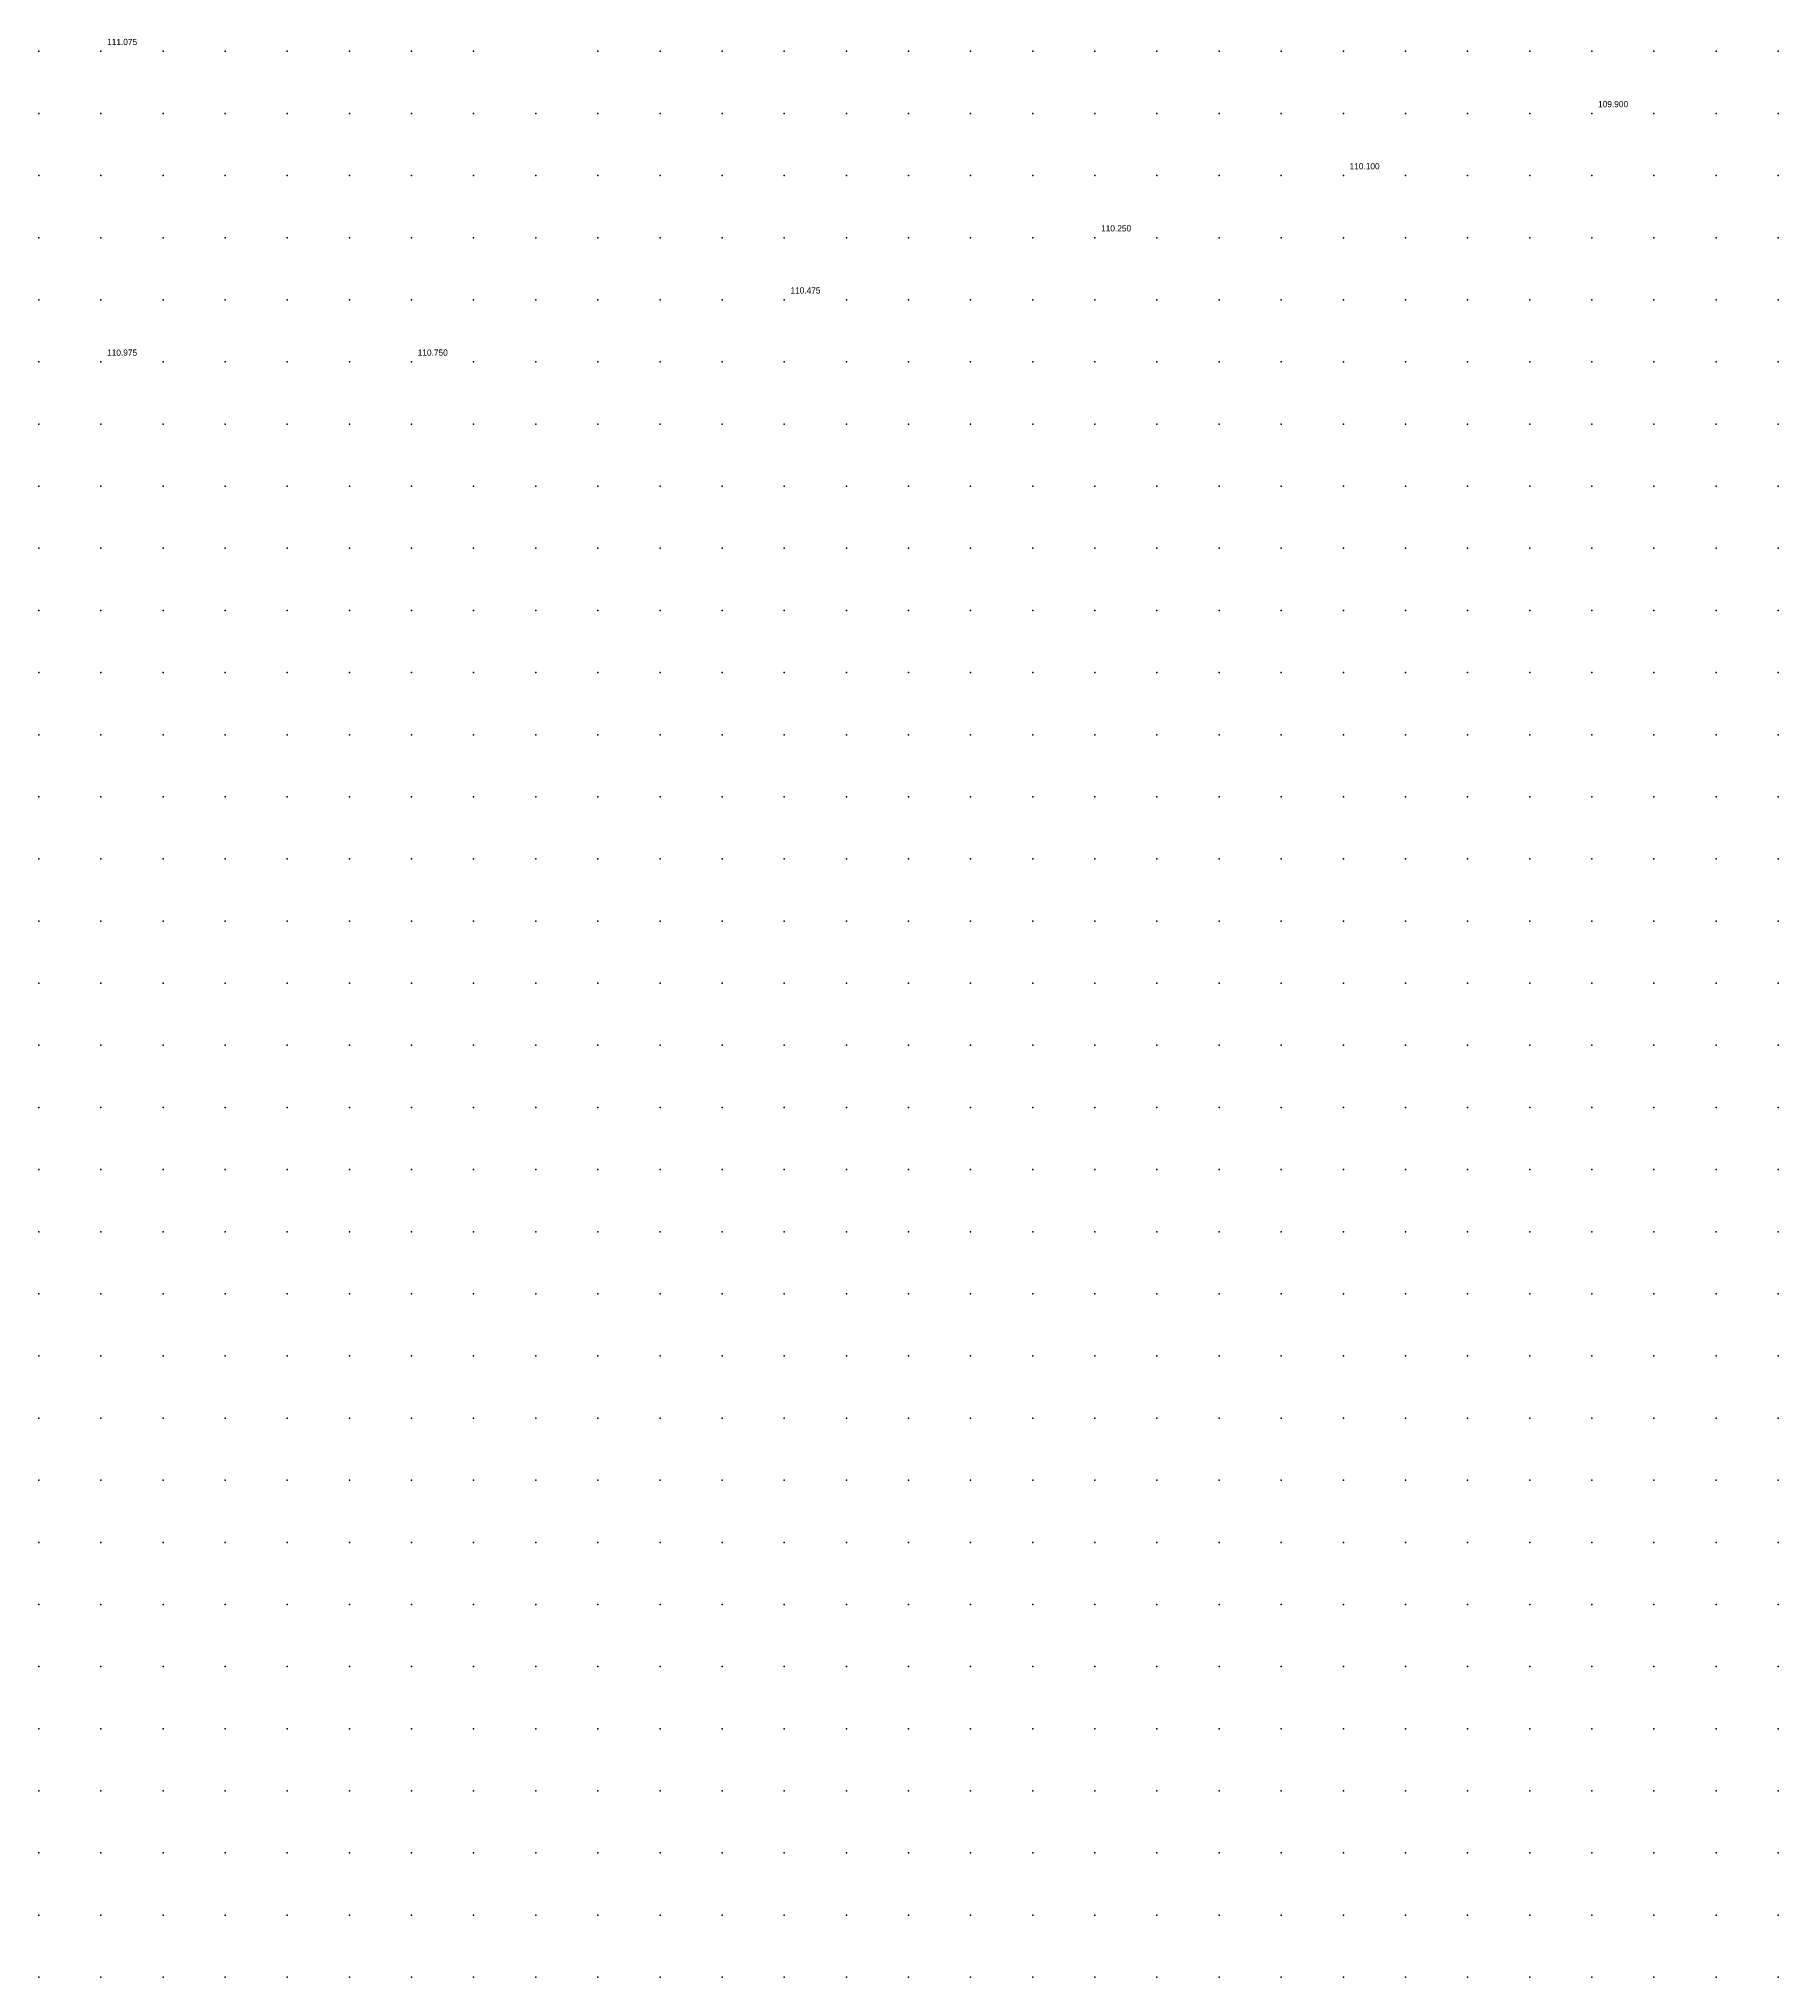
# Model space of a CAD drawing. Header units: metres. Extents: x 287878 to 288137, y 62805 to 63074.
# Drawn here: x 288108 to 288136, y 62805 to 62836.2 of the extents above; entities that cross this region are included whole.
import ezdxf

# ---------------------------------------------------------------- set-up
doc = ezdxf.new("R2010")
doc.units = ezdxf.units.M
doc.layers.add('SURVEY_INTERP', color=8, linetype='Continuous')
doc.layers.add('SURVEY_REAL', color=3, linetype='Continuous')

msp = doc.modelspace()

# ---------------------------------------------------------------- linework, layer by layer
at = {"layer": 'SURVEY_INTERP'}
for p in [(288108, 62836, 111.519), (288110, 62836, 111.542), (288111, 62836, 111.953), (288112, 62836, 111.976), (288113, 62836, 111.716), (288114, 62836, 111.478), (288115, 62836, 111.581), (288117, 62836, 111.251), (288118, 62836, 111.446), (288119, 62836, 111.615), (288120, 62836, 111.564), (288121, 62836, 111.461), (288122, 62836, 111.413), (288123, 62836, 111.387), (288124, 62836, 111.409), (288125, 62836, 111.428), (288126, 62836, 111.408), (288127, 62836, 111.347), (288128, 62836, 111.245), (288129, 62836, 111.175), (288130, 62836, 111.209), (288131, 62836, 111.154), (288132, 62836, 110.788), (288133, 62836, 110.466), (288134, 62836, 110.808), (288135, 62836, 111.37), (288136, 62836, 111.801), (288108, 62835, 111.697), (288109, 62835, 111.523), (288110, 62835, 111.736), (288111, 62835, 111.979), (288112, 62835, 112.025), (288113, 62835, 111.935), (288114, 62835, 111.838), (288115, 62835, 111.807), (288116, 62835, 111.75), (288117, 62835, 111.68), (288118, 62835, 111.687), (288119, 62835, 111.689), (288120, 62835, 111.646), (288121, 62835, 111.599), (288122, 62835, 111.555), (288123, 62835, 111.483), (288124, 62835, 111.367), (288125, 62835, 111.276), (288126, 62835, 111.281), (288127, 62835, 111.215), (288128, 62835, 110.899), (288129, 62835, 110.613), (288130, 62835, 110.846), (288131, 62835, 110.97), (288132, 62835, 110.451), (288134, 62835, 110.451), (288135, 62835, 111.242), (288136, 62835, 111.789), (288108, 62834, 111.916), (288109, 62834, 111.881), (288110, 62834, 111.939), (288111, 62834, 112.023), (288112, 62834, 112.037), (288113, 62834, 111.983), (288114, 62834, 111.925), (288115, 62834, 111.9), (288116, 62834, 111.877), (288117, 62834, 111.829), (288118, 62834, 111.742), (288119, 62834, 111.604), (288120, 62834, 111.5), (288121, 62834, 111.519), (288122, 62834, 111.538), (288123, 62834, 111.405), (288124, 62834, 111.049), (288125, 62834, 110.757), (288126, 62834, 110.972), (288127, 62834, 111.077), (288128, 62834, 110.613), (288130, 62834, 110.583), (288131, 62834, 110.98), (288132, 62834, 110.747), (288133, 62834, 110.442), (288134, 62834, 110.791), (288135, 62834, 111.396), (288136, 62834, 111.883), (288108, 62833, 111.925), (288109, 62833, 111.86), (288110, 62833, 111.91), (288111, 62833, 111.984), (288112, 62833, 111.966), (288113, 62833, 111.85), (288114, 62833, 111.759), (288115, 62833, 111.8), (288116, 62833, 111.867), (288117, 62833, 111.839), (288118, 62833, 111.655), (288119, 62833, 111.271), (288120, 62833, 110.977), (288121, 62833, 111.211), (288122, 62833, 111.447), (288123, 62833, 111.328), (288124, 62833, 110.768), (288126, 62833, 110.726), (288127, 62833, 111.093), (288128, 62833, 110.88), (288129, 62833, 110.602), (288130, 62833, 110.869), (288131, 62833, 111.187), (288132, 62833, 111.215), (288133, 62833, 111.18), (288134, 62833, 111.368), (288135, 62833, 111.719), (288136, 62833, 112.069), (288108, 62832, 111.676), (288109, 62832, 111.432), (288110, 62832, 111.646), (288111, 62832, 111.875), (288112, 62832, 111.832), (288113, 62832, 111.51), (288114, 62832, 111.236), (288115, 62832, 111.478), (288116, 62832, 111.772), (288117, 62832, 111.821), (288118, 62832, 111.586), (288119, 62832, 110.987), (288121, 62832, 110.952), (288122, 62832, 111.416), (288123, 62832, 111.416), (288124, 62832, 111.051), (288125, 62832, 110.749), (288126, 62832, 111.003), (288127, 62832, 111.287), (288128, 62832, 111.295), (288129, 62832, 111.239), (288130, 62832, 111.343), (288131, 62832, 111.507), (288132, 62832, 111.603), (288133, 62832, 111.675), (288134, 62832, 111.819), (288135, 62832, 112.04), (288136, 62832, 112.284), (288108, 62831, 111.438), (288110, 62831, 111.413), (288111, 62831, 111.811), (288112, 62831, 111.756), (288113, 62831, 111.238), (288115, 62831, 111.216), (288116, 62831, 111.719), (288117, 62831, 111.856), (288118, 62831, 111.691), (288119, 62831, 111.273), (288120, 62831, 110.967), (288121, 62831, 111.228), (288122, 62831, 111.556), (288123, 62831, 111.621), (288124, 62831, 111.492), (288125, 62831, 111.385), (288126, 62831, 111.458), (288127, 62831, 111.585), (288128, 62831, 111.642), (288129, 62831, 111.667), (288130, 62831, 111.733), (288131, 62831, 111.831), (288132, 62831, 111.925), (288133, 62831, 112.022), (288134, 62831, 112.147), (288135, 62831, 112.309), (288136, 62831, 112.489), (288108, 62830, 111.685), (288109, 62830, 111.425), (288110, 62830, 111.651), (288111, 62830, 111.903), (288112, 62830, 111.855), (288113, 62830, 111.506), (288114, 62830, 111.224), (288115, 62830, 111.483), (288116, 62830, 111.836), (288117, 62830, 111.971), (288118, 62830, 111.905), (288119, 62830, 111.722), (288120, 62830, 111.6), (288121, 62830, 111.674), (288122, 62830, 111.809), (288123, 62830, 111.862), (288124, 62830, 111.834), (288125, 62830, 111.805), (288126, 62830, 111.83), (288127, 62830, 111.887), (288128, 62830, 111.938), (288129, 62830, 111.982), (288130, 62830, 112.04), (288131, 62830, 112.114), (288132, 62830, 112.197), (288133, 62830, 112.291), (288134, 62830, 112.401), (288135, 62830, 112.53), (288136, 62830, 112.671), (288108, 62829, 112.061), (288109, 62829, 111.965), (288110, 62829, 112.019), (288111, 62829, 112.099), (288112, 62829, 112.066), (288113, 62829, 111.922), (288114, 62829, 111.823), (288115, 62829, 111.907), (288116, 62829, 112.059), (288117, 62829, 112.14), (288118, 62829, 112.125), (288119, 62829, 112.057), (288120, 62829, 112.008), (288121, 62829, 112.023), (288122, 62829, 112.07), (288123, 62829, 112.099), (288124, 62829, 112.102), (288125, 62829, 112.101), (288126, 62829, 112.118), (288127, 62829, 112.152), (288128, 62829, 112.193), (288129, 62829, 112.237), (288130, 62829, 112.29), (288131, 62829, 112.354), (288132, 62829, 112.427), (288133, 62829, 112.512), (288134, 62829, 112.608), (288135, 62829, 112.715), (288136, 62829, 112.832), (288108, 62828, 112.336), (288109, 62828, 112.295), (288110, 62828, 112.297), (288111, 62828, 112.309), (288112, 62828, 112.288), (288113, 62828, 112.234), (288114, 62828, 112.2), (288115, 62828, 112.227), (288116, 62828, 112.284), (288117, 62828, 112.323), (288118, 62828, 112.324), (288119, 62828, 112.301), (288120, 62828, 112.281), (288121, 62828, 112.283), (288122, 62828, 112.299), (288123, 62828, 112.315), (288124, 62828, 112.325), (288125, 62828, 112.334), (288126, 62828, 112.351), (288127, 62828, 112.378), (288128, 62828, 112.412), (288129, 62828, 112.453), (288130, 62828, 112.501), (288131, 62828, 112.558), (288132, 62828, 112.624), (288133, 62828, 112.699), (288134, 62828, 112.783), (288135, 62828, 112.875), (288136, 62828, 112.974), (288108, 62827, 112.531), (288109, 62827, 112.51), (288110, 62827, 112.5), (288111, 62827, 112.495), (288112, 62827, 112.481), (288113, 62827, 112.459), (288114, 62827, 112.447), (288115, 62827, 112.456), (288116, 62827, 112.478), (288117, 62827, 112.496), (288118, 62827, 112.499), (288119, 62827, 112.493), (288120, 62827, 112.486), (288121, 62827, 112.486), (288122, 62827, 112.494), (288123, 62827, 112.504), (288124, 62827, 112.515), (288125, 62827, 112.528), (288126, 62827, 112.546), (288127, 62827, 112.57), (288128, 62827, 112.601), (288129, 62827, 112.639), (288130, 62827, 112.683), (288131, 62827, 112.735), (288132, 62827, 112.794), (288133, 62827, 112.861), (288134, 62827, 112.935), (288135, 62827, 113.015), (288136, 62827, 113.101), (288108, 62826, 112.677), (288109, 62826, 112.665), (288110, 62826, 112.657), (288111, 62826, 112.65), (288112, 62826, 112.641), (288113, 62826, 112.632), (288114, 62826, 112.627), (288115, 62826, 112.631), (288116, 62826, 112.64), (288117, 62826, 112.649), (288118, 62826, 112.653), (288119, 62826, 112.653), (288120, 62826, 112.652), (288121, 62826, 112.654), (288122, 62826, 112.66), (288123, 62826, 112.669), (288124, 62826, 112.681), (288125, 62826, 112.695), (288126, 62826, 112.713), (288127, 62826, 112.737), (288128, 62826, 112.766), (288129, 62826, 112.801), (288130, 62826, 112.842), (288131, 62826, 112.889), (288132, 62826, 112.943), (288133, 62826, 113.003), (288134, 62826, 113.068), (288135, 62826, 113.14), (288136, 62826, 113.215), (288108, 62825, 112.789), (288109, 62825, 112.785), (288110, 62825, 112.78), (288111, 62825, 112.777), (288112, 62825, 112.773), (288113, 62825, 112.77), (288114, 62825, 112.769), (288115, 62825, 112.772), (288116, 62825, 112.777), (288117, 62825, 112.783), (288118, 62825, 112.787), (288119, 62825, 112.79), (288120, 62825, 112.793), (288121, 62825, 112.797), (288122, 62825, 112.804), (288123, 62825, 112.813), (288124, 62825, 112.825), (288125, 62825, 112.84), (288126, 62825, 112.859), (288127, 62825, 112.882), (288128, 62825, 112.91), (288129, 62825, 112.943), (288130, 62825, 112.981), (288131, 62825, 113.025), (288132, 62825, 113.074), (288133, 62825, 113.128), (288134, 62825, 113.187), (288135, 62825, 113.251), (288136, 62825, 113.318), (288108, 62824, 112.877), (288109, 62824, 112.879), (288110, 62824, 112.88), (288111, 62824, 112.881), (288112, 62824, 112.882), (288113, 62824, 112.883), (288114, 62824, 112.885), (288115, 62824, 112.889), (288116, 62824, 112.894), (288117, 62824, 112.899), (288118, 62824, 112.905), (288119, 62824, 112.91), (288120, 62824, 112.915), (288121, 62824, 112.921), (288122, 62824, 112.93), (288123, 62824, 112.94), (288124, 62824, 112.953), (288125, 62824, 112.969), (288126, 62824, 112.988), (288127, 62824, 113.011), (288128, 62824, 113.038), (288129, 62824, 113.069), (288130, 62824, 113.105), (288131, 62824, 113.145), (288132, 62824, 113.19), (288133, 62824, 113.24), (288134, 62824, 113.294), (288135, 62824, 113.351), (288136, 62824, 113.412), (288108, 62823, 112.945), (288109, 62823, 112.953), (288110, 62823, 112.961), (288111, 62823, 112.967), (288112, 62823, 112.972), (288113, 62823, 112.977), (288114, 62823, 112.982), (288115, 62823, 112.988), (288116, 62823, 112.995), (288117, 62823, 113.001), (288118, 62823, 113.008), (288119, 62823, 113.015), (288120, 62823, 113.022), (288121, 62823, 113.031), (288122, 62823, 113.041), (288123, 62823, 113.052), (288124, 62823, 113.066), (288125, 62823, 113.083), (288126, 62823, 113.102), (288127, 62823, 113.125), (288128, 62823, 113.151), (288129, 62823, 113.181), (288130, 62823, 113.215), (288131, 62823, 113.253), (288132, 62823, 113.295), (288133, 62823, 113.34), (288134, 62823, 113.39), (288135, 62823, 113.442), (288136, 62823, 113.497), (288108, 62822, 112.997), (288109, 62822, 113.013), (288110, 62822, 113.026), (288111, 62822, 113.037), (288112, 62822, 113.047), (288113, 62822, 113.056), (288114, 62822, 113.065), (288115, 62822, 113.073), (288116, 62822, 113.082), (288117, 62822, 113.091), (288118, 62822, 113.099), (288119, 62822, 113.108), (288120, 62822, 113.118), (288121, 62822, 113.128), (288122, 62822, 113.139), (288123, 62822, 113.153), (288124, 62822, 113.168), (288125, 62822, 113.185), (288126, 62822, 113.205), (288127, 62822, 113.227), (288128, 62822, 113.253), (288129, 62822, 113.282), (288130, 62822, 113.314), (288131, 62822, 113.35), (288132, 62822, 113.389), (288133, 62822, 113.431), (288134, 62822, 113.477), (288135, 62822, 113.525), (288136, 62822, 113.576), (288108, 62821, 113.038), (288109, 62821, 113.06), (288110, 62821, 113.079), (288111, 62821, 113.096), (288112, 62821, 113.111), (288113, 62821, 113.124), (288114, 62821, 113.136), (288115, 62821, 113.147), (288116, 62821, 113.159), (288117, 62821, 113.169), (288118, 62821, 113.18), (288119, 62821, 113.191), (288120, 62821, 113.203), (288121, 62821, 113.215), (288122, 62821, 113.228), (288123, 62821, 113.242), (288124, 62821, 113.258), (288125, 62821, 113.277), (288126, 62821, 113.297), (288127, 62821, 113.319), (288128, 62821, 113.345), (288129, 62821, 113.373), (288130, 62821, 113.404), (288131, 62821, 113.438), (288132, 62821, 113.475), (288133, 62821, 113.514), (288134, 62821, 113.557), (288135, 62821, 113.601), (288136, 62821, 113.648), (288108, 62820, 113.068), (288109, 62820, 113.098), (288110, 62820, 113.123), (288111, 62820, 113.145), (288112, 62820, 113.164), (288113, 62820, 113.182), (288114, 62820, 113.197), (288115, 62820, 113.212), (288116, 62820, 113.226), (288117, 62820, 113.239), (288118, 62820, 113.252), (288119, 62820, 113.266), (288120, 62820, 113.279), (288121, 62820, 113.293), (288122, 62820, 113.307), (288123, 62820, 113.323), (288124, 62820, 113.34), (288125, 62820, 113.359), (288126, 62820, 113.38), (288127, 62820, 113.403), (288128, 62820, 113.428), (288129, 62820, 113.455), (288130, 62820, 113.485), (288131, 62820, 113.518), (288132, 62820, 113.553), (288133, 62820, 113.59), (288134, 62820, 113.63), (288135, 62820, 113.671), (288136, 62820, 113.715), (288108, 62819, 113.092), (288109, 62819, 113.128), (288110, 62819, 113.159), (288111, 62819, 113.186), (288112, 62819, 113.21), (288113, 62819, 113.231), (288114, 62819, 113.251), (288115, 62819, 113.269), (288116, 62819, 113.285), (288117, 62819, 113.301), (288118, 62819, 113.317), (288119, 62819, 113.332), (288120, 62819, 113.347), (288121, 62819, 113.363), (288122, 62819, 113.379), (288123, 62819, 113.396), (288124, 62819, 113.415), (288125, 62819, 113.434), (288126, 62819, 113.455), (288127, 62819, 113.478), (288128, 62819, 113.503), (288129, 62819, 113.53), (288130, 62819, 113.559), (288131, 62819, 113.59), (288132, 62819, 113.624), (288133, 62819, 113.659), (288134, 62819, 113.697), (288135, 62819, 113.736), (288136, 62819, 113.777), (288108, 62818, 113.109), (288109, 62818, 113.151), (288110, 62818, 113.188), (288111, 62818, 113.22), (288112, 62818, 113.249), (288113, 62818, 113.274), (288114, 62818, 113.297), (288115, 62818, 113.319), (288116, 62818, 113.338), (288117, 62818, 113.357), (288118, 62818, 113.375), (288119, 62818, 113.392), (288120, 62818, 113.409), (288121, 62818, 113.427), (288122, 62818, 113.445), (288123, 62818, 113.463), (288124, 62818, 113.482), (288125, 62818, 113.503), (288126, 62818, 113.524), (288127, 62818, 113.547), (288128, 62818, 113.572), (288129, 62818, 113.599), (288130, 62818, 113.627), (288131, 62818, 113.657), (288132, 62818, 113.689), (288133, 62818, 113.723), (288134, 62818, 113.759), (288135, 62818, 113.796), (288136, 62818, 113.835), (288108, 62817, 113.122), (288109, 62817, 113.17), (288110, 62817, 113.213), (288111, 62817, 113.25), (288112, 62817, 113.283), (288113, 62817, 113.312), (288114, 62817, 113.339), (288115, 62817, 113.363), (288116, 62817, 113.386), (288117, 62817, 113.407), (288118, 62817, 113.427), (288119, 62817, 113.447), (288120, 62817, 113.466), (288121, 62817, 113.485), (288122, 62817, 113.504), (288123, 62817, 113.524), (288124, 62817, 113.544), (288125, 62817, 113.565), (288126, 62817, 113.587), (288127, 62817, 113.611), (288128, 62817, 113.635), (288129, 62817, 113.662), (288130, 62817, 113.69), (288131, 62817, 113.719), (288132, 62817, 113.75), (288133, 62817, 113.782), (288134, 62817, 113.816), (288135, 62817, 113.852), (288136, 62817, 113.889), (288108, 62816, 113.133), (288109, 62816, 113.186), (288110, 62816, 113.234), (288111, 62816, 113.275), (288112, 62816, 113.312), (288113, 62816, 113.346), (288114, 62816, 113.376), (288115, 62816, 113.403), (288116, 62816, 113.429), (288117, 62816, 113.452), (288118, 62816, 113.475), (288119, 62816, 113.496), (288120, 62816, 113.517), (288121, 62816, 113.538), (288122, 62816, 113.559), (288123, 62816, 113.579), (288124, 62816, 113.601), (288125, 62816, 113.622), (288126, 62816, 113.645), (288127, 62816, 113.669), (288128, 62816, 113.694), (288129, 62816, 113.72), (288130, 62816, 113.747), (288131, 62816, 113.776), (288132, 62816, 113.806), (288133, 62816, 113.837), (288134, 62816, 113.87), (288135, 62816, 113.904), (288136, 62816, 113.939), (288108, 62815, 113.141), (288109, 62815, 113.2), (288110, 62815, 113.252), (288111, 62815, 113.298), (288112, 62815, 113.339), (288113, 62815, 113.376), (288114, 62815, 113.409), (288115, 62815, 113.44), (288116, 62815, 113.468), (288117, 62815, 113.494), (288118, 62815, 113.518), (288119, 62815, 113.542), (288120, 62815, 113.564), (288121, 62815, 113.587), (288122, 62815, 113.609), (288123, 62815, 113.631), (288124, 62815, 113.653), (288125, 62815, 113.675), (288126, 62815, 113.699), (288127, 62815, 113.723), (288128, 62815, 113.748), (288129, 62815, 113.774), (288130, 62815, 113.801), (288131, 62815, 113.829), (288132, 62815, 113.858), (288133, 62815, 113.888), (288134, 62815, 113.92), (288135, 62815, 113.953), (288136, 62815, 113.986), (288108, 62814, 113.149), (288109, 62814, 113.213), (288110, 62814, 113.269), (288111, 62814, 113.319), (288112, 62814, 113.363), (288113, 62814, 113.403), (288114, 62814, 113.44), (288115, 62814, 113.473), (288116, 62814, 113.503), (288117, 62814, 113.532), (288118, 62814, 113.558), (288119, 62814, 113.584), (288120, 62814, 113.608), (288121, 62814, 113.632), (288122, 62814, 113.655), (288123, 62814, 113.678), (288124, 62814, 113.701), (288125, 62814, 113.724), (288126, 62814, 113.748), (288127, 62814, 113.773), (288128, 62814, 113.798), (288129, 62814, 113.823), (288130, 62814, 113.85), (288131, 62814, 113.878), (288132, 62814, 113.906), (288133, 62814, 113.936), (288134, 62814, 113.967), (288135, 62814, 113.998), (288136, 62814, 114.031), (288108, 62813, 113.158), (288109, 62813, 113.225), (288110, 62813, 113.285), (288111, 62813, 113.338), (288112, 62813, 113.386), (288113, 62813, 113.429), (288114, 62813, 113.468), (288115, 62813, 113.504), (288116, 62813, 113.537), (288117, 62813, 113.567), (288118, 62813, 113.596), (288119, 62813, 113.623), (288120, 62813, 113.649), (288121, 62813, 113.674), (288122, 62813, 113.698), (288123, 62813, 113.722), (288124, 62813, 113.746), (288125, 62813, 113.77), (288126, 62813, 113.794), (288127, 62813, 113.819), (288128, 62813, 113.844), (288129, 62813, 113.87), (288130, 62813, 113.897), (288131, 62813, 113.924), (288132, 62813, 113.952), (288133, 62813, 113.981), (288134, 62813, 114.011), (288135, 62813, 114.041), (288136, 62813, 114.072), (288108, 62812, 113.167), (288109, 62812, 113.238), (288110, 62812, 113.301), (288111, 62812, 113.357), (288112, 62812, 113.408), (288113, 62812, 113.454), (288114, 62812, 113.495), (288115, 62812, 113.533), (288116, 62812, 113.568), (288117, 62812, 113.6), (288118, 62812, 113.631), (288119, 62812, 113.659), (288120, 62812, 113.687), (288121, 62812, 113.713), (288122, 62812, 113.738), (288123, 62812, 113.763), (288124, 62812, 113.788), (288125, 62812, 113.813), (288126, 62812, 113.838), (288127, 62812, 113.863), (288128, 62812, 113.888), (288129, 62812, 113.914), (288130, 62812, 113.94), (288131, 62812, 113.967), (288132, 62812, 113.995), (288133, 62812, 114.023), (288134, 62812, 114.052), (288135, 62812, 114.082), (288136, 62812, 114.112), (288108, 62811, 113.177), (288109, 62811, 113.251), (288110, 62811, 113.317), (288111, 62811, 113.376), (288112, 62811, 113.43), (288113, 62811, 113.478), (288114, 62811, 113.521), (288115, 62811, 113.561), (288116, 62811, 113.598), (288117, 62811, 113.632), (288118, 62811, 113.664), (288119, 62811, 113.694), (288120, 62811, 113.722), (288121, 62811, 113.75), (288122, 62811, 113.776), (288123, 62811, 113.802), (288124, 62811, 113.828), (288125, 62811, 113.853), (288126, 62811, 113.878), (288127, 62811, 113.903), (288128, 62811, 113.929), (288129, 62811, 113.955), (288130, 62811, 113.981), (288131, 62811, 114.008), (288132, 62811, 114.035), (288133, 62811, 114.063), (288134, 62811, 114.091), (288135, 62811, 114.12), (288136, 62811, 114.15), (288108, 62810, 113.19), (288109, 62810, 113.266), (288110, 62810, 113.335), (288111, 62810, 113.396), (288112, 62810, 113.451), (288113, 62810, 113.501), (288114, 62810, 113.547), (288115, 62810, 113.588), (288116, 62810, 113.627), (288117, 62810, 113.662), (288118, 62810, 113.696), (288119, 62810, 113.727), (288120, 62810, 113.756), (288121, 62810, 113.785), (288122, 62810, 113.812), (288123, 62810, 113.839), (288124, 62810, 113.865), (288125, 62810, 113.891), (288126, 62810, 113.916), (288127, 62810, 113.942), (288128, 62810, 113.968), (288129, 62810, 113.993), (288130, 62810, 114.02), (288131, 62810, 114.046), (288132, 62810, 114.073), (288133, 62810, 114.1), (288134, 62810, 114.128), (288135, 62810, 114.156), (288136, 62810, 114.185), (288108, 62809, 113.205), (288109, 62809, 113.284), (288110, 62809, 113.354), (288111, 62809, 113.417), (288112, 62809, 113.474), (288113, 62809, 113.525), (288114, 62809, 113.572), (288115, 62809, 113.615), (288116, 62809, 113.655), (288117, 62809, 113.692), (288118, 62809, 113.726), (288119, 62809, 113.758), (288120, 62809, 113.789), (288121, 62809, 113.818), (288122, 62809, 113.847), (288123, 62809, 113.874), (288124, 62809, 113.901), (288125, 62809, 113.927), (288126, 62809, 113.953), (288127, 62809, 113.979), (288128, 62809, 114.004), (288129, 62809, 114.03), (288130, 62809, 114.056), (288131, 62809, 114.083), (288132, 62809, 114.109), (288133, 62809, 114.136), (288134, 62809, 114.163), (288135, 62809, 114.191), (288136, 62809, 114.219), (288108, 62808, 113.223), (288109, 62808, 113.303), (288110, 62808, 113.375), (288111, 62808, 113.439), (288112, 62808, 113.497), (288113, 62808, 113.55), (288114, 62808, 113.598), (288115, 62808, 113.642), (288116, 62808, 113.683), (288117, 62808, 113.721), (288118, 62808, 113.756), (288119, 62808, 113.789), (288120, 62808, 113.821), (288121, 62808, 113.851), (288122, 62808, 113.879), (288123, 62808, 113.907), (288124, 62808, 113.935), (288125, 62808, 113.961), (288126, 62808, 113.987), (288127, 62808, 114.013), (288128, 62808, 114.039), (288129, 62808, 114.065), (288130, 62808, 114.091), (288131, 62808, 114.117), (288132, 62808, 114.144), (288133, 62808, 114.17), (288134, 62808, 114.197), (288135, 62808, 114.224), (288136, 62808, 114.252), (288108, 62807, 113.245), (288109, 62807, 113.325), (288110, 62807, 113.398), (288111, 62807, 113.463), (288112, 62807, 113.522), (288113, 62807, 113.575), (288114, 62807, 113.624), (288115, 62807, 113.669), (288116, 62807, 113.711), (288117, 62807, 113.749), (288118, 62807, 113.785), (288119, 62807, 113.819), (288120, 62807, 113.851), (288121, 62807, 113.882), (288122, 62807, 113.911), (288123, 62807, 113.94), (288124, 62807, 113.967), (288125, 62807, 113.994), (288126, 62807, 114.021), (288127, 62807, 114.047), (288128, 62807, 114.073), (288129, 62807, 114.099), (288130, 62807, 114.125), (288131, 62807, 114.15), (288132, 62807, 114.177), (288133, 62807, 114.203), (288134, 62807, 114.229), (288135, 62807, 114.256), (288136, 62807, 114.283), (288108, 62806, 113.27), (288109, 62806, 113.351), (288110, 62806, 113.423), (288111, 62806, 113.488), (288112, 62806, 113.548), (288113, 62806, 113.602), (288114, 62806, 113.651), (288115, 62806, 113.696), (288116, 62806, 113.738), (288117, 62806, 113.777), (288118, 62806, 113.814), (288119, 62806, 113.849), (288120, 62806, 113.881), (288121, 62806, 113.912), (288122, 62806, 113.942), (288123, 62806, 113.971), (288124, 62806, 113.999), (288125, 62806, 114.026), (288126, 62806, 114.053), (288127, 62806, 114.079), (288128, 62806, 114.105), (288129, 62806, 114.131), (288130, 62806, 114.156), (288131, 62806, 114.182), (288132, 62806, 114.208), (288133, 62806, 114.234), (288134, 62806, 114.26), (288135, 62806, 114.286), (288136, 62806, 114.313), (288108, 62805, 113.299), (288109, 62805, 113.379), (288110, 62805, 113.451), (288111, 62805, 113.516), (288112, 62805, 113.575), (288113, 62805, 113.629), (288114, 62805, 113.679), (288115, 62805, 113.724), (288116, 62805, 113.767), (288117, 62805, 113.806), (288118, 62805, 113.843), (288119, 62805, 113.878), (288120, 62805, 113.911), (288121, 62805, 113.942), (288122, 62805, 113.972), (288123, 62805, 114.001), (288124, 62805, 114.029), (288125, 62805, 114.057), (288126, 62805, 114.083), (288127, 62805, 114.11), (288128, 62805, 114.136), (288129, 62805, 114.162), (288130, 62805, 114.187), (288131, 62805, 114.213), (288132, 62805, 114.239), (288133, 62805, 114.264), (288134, 62805, 114.29), (288135, 62805, 114.316), (288136, 62805, 114.342)]:
    msp.add_point(p, dxfattribs=at)
at = {"layer": 'SURVEY_REAL'}
for p in [(288109, 62836, 111.075), (288133, 62835, 109.9), (288129, 62834, 110.1), (288125, 62833, 110.25), (288120, 62832, 110.475), (288109, 62831, 110.975), (288114, 62831, 110.75)]:
    msp.add_point(p, dxfattribs=at)

# ---------------------------------------------------------------- texts
for s, p in [('111.075', (288109.1, 62836.1, 111.075)), ('109.900', (288133.1, 62835.1, 109.9)), ('110.100', (288129.1, 62834.1, 110.1)), ('110.250', (288125.1, 62833.1, 110.25)), ('110.475', (288120.1, 62832.1, 110.475)), ('110.975', (288109.1, 62831.1, 110.975)), ('110.750', (288114.1, 62831.1, 110.75))]:
    msp.add_text(s, height=0.1, dxfattribs=at).set_placement(p)

doc.saveas('drawing.dxf')
